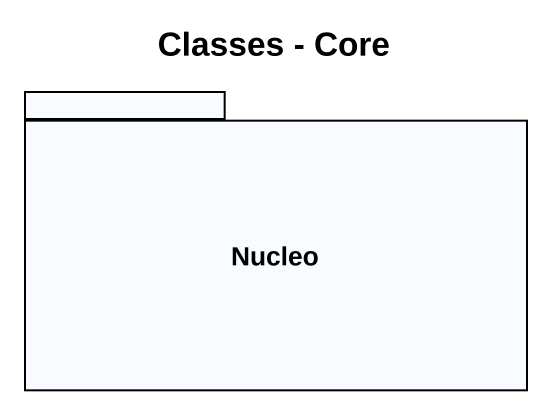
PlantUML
@startuml
title Classes - Core
package Nucleo {
}
@enduml
